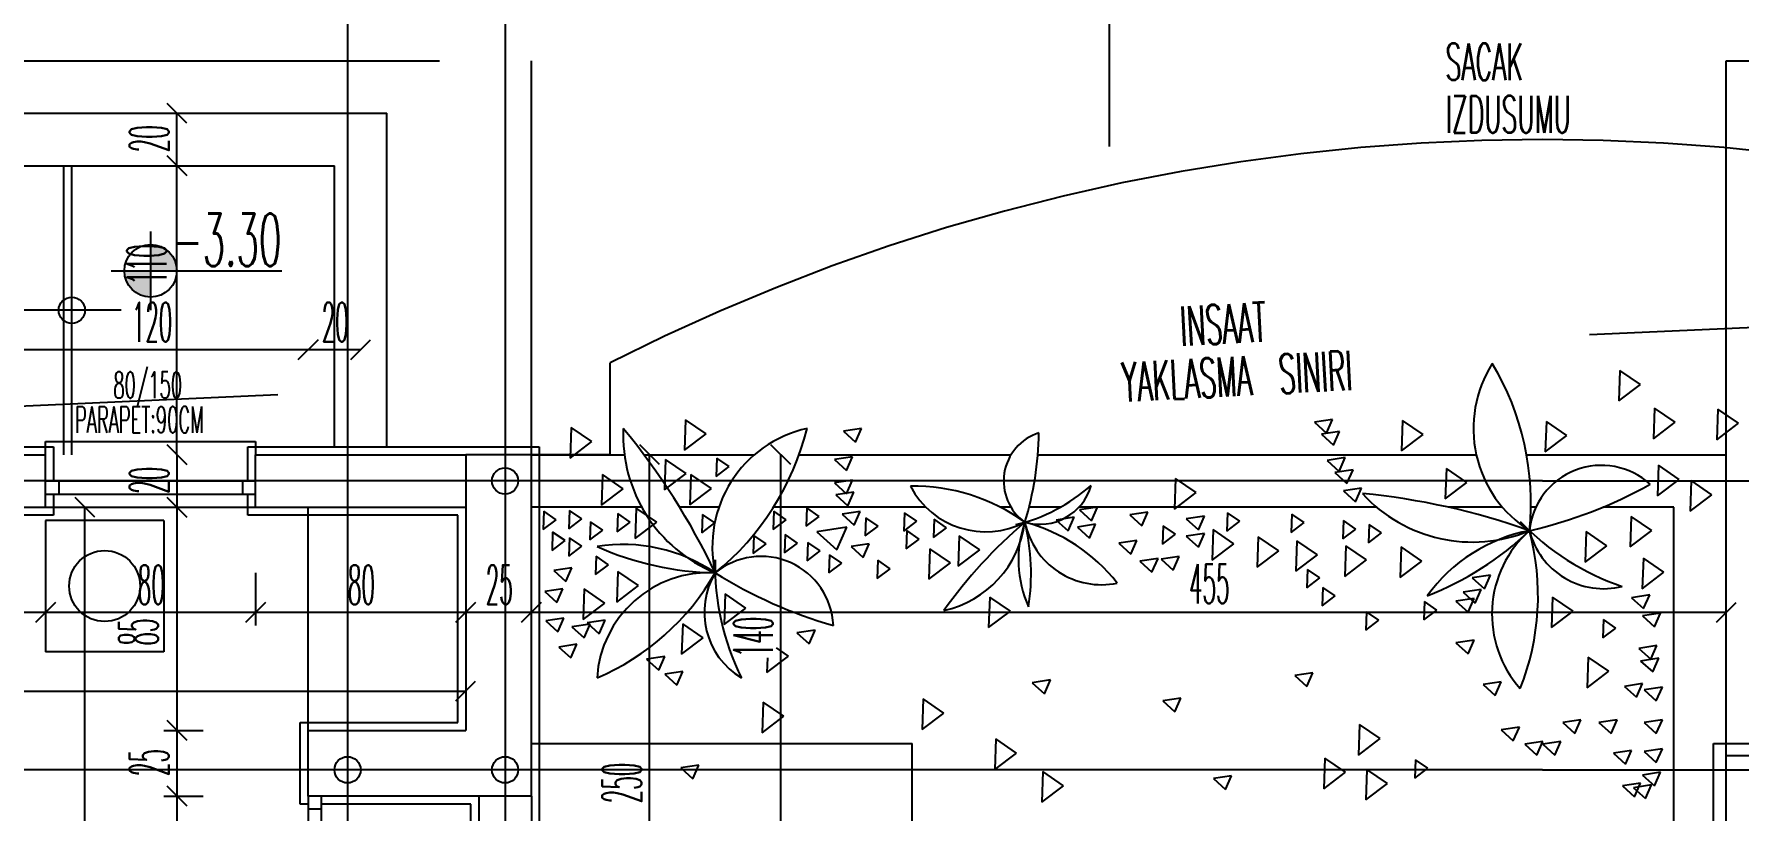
# Model space of a CAD drawing. Extents: x 78 to 306, y -397 to 18.
# Drawn here: x 271.9423 to 272.0721, y -396.4847 to -396.4255 of the extents above; entities that cross this region are included whole.
import ezdxf

# ---------------------------------------------------------------- set-up
doc = ezdxf.new("R2010")
doc.units = 0
doc.header["$LTSCALE"] = 0.5
doc.header["$MEASUREMENT"] = 0
for name, pattern in [('DASHDOT2', [0.5, 0.25, -0.125, 0, -0.125]), ('DASHED', [0.75, 0.5, -0.25]), ('DOT2', [0.125, 0, -0.125])]:
    doc.linetypes.add(name, pattern=pattern)
doc.layers.get('0').update_dxf_attribs({"linetype": 'CONTINUOUS'})
for name, color, linetype in [('AKS', 5, 'DASHDOT2'), ('ASHADE', 7, 'CONTINUOUS'), ('DUVAR', 6, 'CONTINUOUS'), ('INS.YAKL.', 30, 'CONTINUOUS'), ('IZDUSUM', 2, 'DOT2'), ('KAPI', 1, 'CONTINUOUS'), ('KOLON', 4, 'CONTINUOUS'), ('MERDIVEN', 3, 'CONTINUOUS'), ('OLCU', 31, 'CONTINUOUS'), ('SIVA', 7, 'CONTINUOUS'), ('TARAMA', 8, 'CONTINUOUS'), ('TEFRIS', 11, 'CONTINUOUS'), ('YESIL', 73, 'CONTINUOUS')]:
    doc.layers.add(name, color=color, linetype=linetype)
doc.styles.add('ICMEKAN', font='romans.shx', dxfattribs={"width": 0.55, "height": 0.2})
doc.styles.add('OLCU', font='romans.shx', dxfattribs={"width": 0.6, "height": 0.125})
doc.styles.add('OLCUIC', font='ROMANS.SHX', dxfattribs={"width": 0.4, "height": 0.15})

msp = doc.modelspace()

# ---------------------------------------------------------------- hatches: boundary and pattern name
at = {"layer": 'MERDIVEN'}
h = msp.add_hatch(color=256, dxfattribs=at)
h.paths.add_polyline_path([(271.951143941935, -396.4415598737721), (271.951143941935, -396.4435598737721), (271.953143941935, -396.4435598737721, 0.4142135623730743)])
h.paths.add_polyline_path([(271.951143941935, -396.4455598737721), (271.951143941935, -396.4435598737721), (271.949143941935, -396.4435598737721, 0.4142135623730743)])

# ---------------------------------------------------------------- linework, layer by layer
at = {"color": 0, "linetype": 'ByBlock'}
for p, q in [((271.9538939419353, -396.4323098737721), (271.9523939419353, -396.4308098737721)), ((271.9523939419353, -396.4348098737721), (271.9538939419353, -396.4363098737721)), ((271.9538939419353, -396.4363098737721), (271.9523939419353, -396.4348098737721)), ((271.963893941935, -396.4488098737721), (271.962393941935, -396.4503098737721)), ((271.962393941935, -396.4503098737721), (271.963893941935, -396.4488098737721)), ((271.966393941935, -396.4503098737721), (271.967893941935, -396.4488098737721)), ((271.953893941935, -396.4583098737721), (271.952393941935, -396.4568098737721)), ((271.9523939419353, -396.4568098737721), (271.9538939419353, -396.4583098737721)), ((271.989893941935, -396.4583098737721), (271.988393941935, -396.4568098737721)), ((271.999893941935, -396.4583098737721), (271.998393941935, -396.4568098737721)), ((271.946893941935, -396.4623098737721), (271.945393941935, -396.4608098737721)), ((271.953893941935, -396.4623098737721), (271.952393941935, -396.4608098737721)), ((271.952393941935, -396.4608098737721), (271.953893941935, -396.4623098737721)), ((271.943893941935, -396.4688098737721), (271.942393941935, -396.4703098737721)), ((271.942393941935, -396.4703098737721), (271.943893941935, -396.4688098737721)), ((271.959893941935, -396.4688098737721), (271.958393941935, -396.4703098737721)), ((271.958393941935, -396.4703098737721), (271.959893941935, -396.4688098737721)), ((271.975893941935, -396.4688098737721), (271.974393941935, -396.4703098737721)), ((271.974393941935, -396.4703098737721), (271.975893941935, -396.4688098737721)), ((271.980893941935, -396.4688098737721), (271.979393941935, -396.4703098737721)), ((271.979393941935, -396.4703098737721), (271.980893941935, -396.4688098737721)), ((272.070393941935, -396.4703098737721), (272.071893941935, -396.4688098737721)), ((271.974393941935, -396.4763098737721), (271.975893941935, -396.4748098737721)), ((271.953893941935, -396.4793098737721), (271.952393941935, -396.4778098737721)), ((271.952393941935, -396.4778098737721), (271.953893941935, -396.4793098737721)), ((271.953893941935, -396.4843098737721), (271.952393941935, -396.4828098737721)), ((271.952393941935, -396.4828098737721), (271.953893941935, -396.4843098737721))]:
    msp.add_line(p, q, dxfattribs=at)
at = {"layer": 'AKS'}
for p, q in [((271.9661439419351, -396.3715598737721), (271.9661439419351, -396.8395598737721)), ((272.0071439419351, -396.8395598737721), (272.0071439419351, -396.3715598737721)), ((272.0571439419351, -396.8395598737721), (272.0571439419351, -396.3715598737721)), ((271.9781439419351, -396.3755598737721), (271.9781439419351, -396.8355598737721)), ((272.0141439419351, -396.8355598737721), (272.0141439419351, -396.3755598737721)), ((272.0681439419351, -396.8355598737721), (272.0681439419351, -396.3755598737721)), ((272.0571439419351, -396.4595598737721), (271.7611439419359, -396.4595598737721)), ((272.0571439419351, -396.4595598737721), (272.3531439419343, -396.4595598737721)), ((272.0571439419351, -396.4815598737721), (271.7611439419359, -396.4815598737721)), ((272.0571439419351, -396.4815598737721), (272.3531439419343, -396.4815598737721))]:
    msp.add_line(p, q, dxfattribs=at)
at = {"layer": 'ASHADE'}
for centre in [(271.9781439419351, -396.4595598737721), (271.9661439419351, -396.4815598737721), (271.9781439419351, -396.4815598737721)]:
    msp.add_circle(centre, 0.0009999999999999432, dxfattribs=at)
at = {"layer": 'DUVAR'}
for p, q in [((271.9091439419381, -396.4575598737758), (271.9431439419386, -396.4575598737758)), ((271.9431439419386, -396.461559873774), (271.9431439419386, -396.4575598737756)), ((271.9591439419388, -396.4575598737758), (271.9751439419353, -396.4575598737758)), ((271.9591439419388, -396.461559873774), (271.9591439419388, -396.4575598737759)), ((271.9091439419381, -396.4615598737758), (271.9431439419386, -396.4615598737758)), ((271.9591439419388, -396.4615598737758), (271.9751439419353, -396.4615598737758)), ((271.9761439419288, -396.4835598737721), (271.976143941929, -396.5095598737758)), ((271.9801439419288, -396.4835598737721), (271.980143941929, -396.5075598737721))]:
    msp.add_line(p, q, dxfattribs=at)
at = {"layer": 'INS.YAKL.', "linetype": 'DASHED', "ltscale": 0.5}
msp.add_line((271.8359697311724, -396.4586667860456), (272.2511439419359, -396.4397362132731), dxfattribs=at)
at = {"layer": 'IZDUSUM', "ltscale": 0.6}
for p, q in [((271.8731439419373, -396.4275598737758), (271.9801439419273, -396.4275598737758)), ((271.9801439419281, -396.4575598737721), (271.9801439419273, -396.4275598737758)), ((271.944543941935, -396.4575598737758), (271.944543941935, -396.4355598737721)), ((271.9801439419353, -396.4795598737797), (272.0091439419347, -396.4795598737797)), ((272.0091439419348, -396.4855598737721), (272.0091439419347, -396.4795598737789)), ((272.070143941935, -396.4795598737676), (272.070143941935, -396.4855598737721)), ((272.0701737502877, -396.4795598737957), (272.1061439419351, -396.4795598737966)), ((272.071143941935, -396.4855598737721), (272.071143941935, -396.4804933958647)), ((272.1051439419357, -396.4804933958864), (272.0711737502878, -396.4804933958876))]:
    msp.add_line(p, q, dxfattribs=at)
at = {"layer": 'IZDUSUM'}
for p, q in [((271.9861439419353, -396.4575598737763), (271.9861439419349, -396.4505598737721)), ((271.9861439419356, -396.4575598737763), (271.9861439419354, -396.4552997095516)), ((271.9861439419354, -396.4575598737763), (271.9801439419283, -396.4575598737769))]:
    msp.add_line(p, q, dxfattribs=at)
at = {"layer": 'IZDUSUM', "ltscale": 0.6}
for centre, start, end in [((272.0571299180958, -396.5902660095654), 89.99487252489386, 116.9355436543225), ((272.0571579657748, -396.5902660095654), 63.06445634567752, 90.00512747510615)]:
    msp.add_arc(centre, 0.1567061364139614, start, end, dxfattribs=at)
at = {"layer": 'KAPI', "ltscale": 1.4}
for p, q in [((272.0711439419351, -396.4275598737905), (272.1051439419351, -396.4275598737905)), ((272.0711439419351, -396.4575598737906), (272.0711439419351, -396.4275598737905)), ((271.9801439419351, -396.4575598737813), (271.9872323362436, -396.4575598737809)), ((271.9887182809144, -396.4575598737808), (271.9971439419255, -396.4575598737803)), ((272.0005346613618, -396.4575598737801), (272.0166771379439, -396.4575598737791)), ((272.0187208851739, -396.457559873779), (272.0521061100302, -396.457559873777)), ((272.055939216217, -396.4575598737813), (272.071143941935, -396.4575598737813)), ((272.071143941935, -396.4855598737721), (272.071143941935, -396.4575598737721)), ((272.071143941935, -396.4855598737813), (272.071143941935, -396.4575598737813)), ((271.9885519796124, -396.4615598737721), (271.980143941935, -396.4615598737721)), ((271.994426144048, -396.4615598737721), (271.991435124103, -396.4615598737721)), ((272.0101988346145, -396.4615598737721), (271.9985795377092, -396.4615598737721)), ((272.0166695943862, -396.4615598737721), (272.0158685177086, -396.4615598737721)), ((272.0204393251479, -396.4615598737721), (272.0180493905336, -396.4615598737721)), ((272.0445197981451, -396.4615598737721), (272.0218379637935, -396.4615598737721)), ((272.0541007742487, -396.4615598737721), (272.0499890395346, -396.4615598737721)), ((272.0566438681275, -396.4615598737721), (272.0562649413315, -396.4615598737721)), ((272.067143941935, -396.4615598737721), (272.0617436443225, -396.4615598737721)), ((272.067143941935, -396.4855598737721), (272.067143941935, -396.4615598737721))]:
    msp.add_line(p, q, dxfattribs=at)
at = {"layer": 'KAPI', "linetype": 'DASHED', "ltscale": 0.4}
msp.add_line((272.0241439419351, -396.6315598737721), (272.0241439419351, -396.4320840608356), dxfattribs=at)
at = {"layer": 'KAPI'}
for p, q in [((271.9431439419357, -396.4575598737759), (271.9431439419357, -396.4565598737758)), ((271.9431439419357, -396.4565598737758), (271.9591439419359, -396.4565598737758)), ((271.9591439419359, -396.4565598737758), (271.9591439419359, -396.4575598737759)), ((271.9431439419357, -396.459559873776), (271.9591439419359, -396.459559873776)), ((271.9431439419357, -396.460559873776), (271.9591439419359, -396.460559873776)), ((271.9441439419357, -396.459559873776), (271.9441439419357, -396.460559873776)), ((271.9581439419358, -396.459559873776), (271.9581439419358, -396.460559873776)), ((271.9431439419357, -396.4615598737758), (271.9591439419359, -396.4615598737758)), ((271.9631439419329, -396.4835598737813), (271.9631439419355, -396.5095598737758)), ((271.9641439419329, -396.4835598737813), (271.9641439419355, -396.5095598737757)), ((271.9641439419391, -396.484559873773), (271.9631439419391, -396.484559873773))]:
    msp.add_line(p, q, dxfattribs=at)
at = {"layer": 'KOLON', "linetype": 'DASHED', "ltscale": 0.4}
msp.add_line((272.024143941935, -396.4025598737721), (272.024143941935, -396.4340840608355), dxfattribs=at)
at = {"layer": 'KOLON'}
for p, q in [((271.9801439419351, -396.4575598737813), (271.9751439419351, -396.4575598737813)), ((271.9751439419351, -396.4575598737813), (271.9751439419351, -396.4785598737849)), ((271.9801439419351, -396.4835598737813), (271.9801439419351, -396.4575598737813)), ((271.9631439419352, -396.4835598737813), (271.9631439419352, -396.4785598737843)), ((271.9631439419352, -396.4785598737843), (271.9751439419351, -396.4785598737849)), ((271.9801439419286, -396.4835598737813), (271.9631439419352, -396.4835598737813))]:
    msp.add_line(p, q, dxfattribs=at)
at = {"layer": 'MERDIVEN'}
for p, q in [((271.8551442884403, -396.4315598737721), (271.969143941935, -396.4315598737721)), ((271.969143941935, -396.4569598737758), (271.969143941935, -396.4315598737721)), ((271.8551442884403, -396.4355598737721), (271.965143941935, -396.4355598737721)), ((271.965143941935, -396.4569598737758), (271.965143941935, -396.4355598737721)), ((271.951143941935, -396.4405598737721), (271.951143941935, -396.4465598737721)), ((271.948143941935, -396.4435598737721), (271.961143941935, -396.4435598737721))]:
    msp.add_line(p, q, dxfattribs=at)
msp.add_circle((271.951143941935, -396.4435598737721), 0.002000000000000029, dxfattribs=at)
at = {"layer": 'OLCU', "linetype": 'ByBlock'}
for p, q in [((271.9531439419353, -396.4355598737721), (271.9531439419353, -396.4315598737721)), ((271.9531439419353, -396.4575598737721), (271.9531439419353, -396.4355598737721))]:
    msp.add_line(p, q, dxfattribs=at)
at = {"layer": 'OLCU', "ltscale": 1.4}
for p, q in [((271.939143941935, -396.4495598737721), (271.963143941935, -396.4495598737721)), ((271.963143941935, -396.4495598737721), (271.967143941935, -396.4495598737721)), ((271.953143941935, -396.4575598737721), (271.953143941935, -396.4615598737721)), ((271.989143941935, -396.5075598737721), (271.989143941935, -396.4575598737721)), ((271.999143941935, -396.4855598737721), (271.999143941935, -396.4575598737721)), ((271.946143941935, -396.5295598737721), (271.946143941935, -396.4615598737721)), ((271.953143941935, -396.4615598737721), (271.953143941935, -396.4785598737721)), ((271.943143941935, -396.4665598737721), (271.943143941935, -396.4705598737721)), ((271.959143941935, -396.4665598737721), (271.959143941935, -396.4705598737721)), ((271.872143941935, -396.4695598737721), (271.981143941935, -396.4695598737721)), ((271.909143941935, -396.4695598737721), (271.943143941935, -396.4695598737721)), ((271.943143941935, -396.4695598737721), (271.959143941935, -396.4695598737721)), ((271.959143941935, -396.4695598737721), (271.975143941935, -396.4695598737721)), ((271.975143941935, -396.4695598737721), (271.980143941935, -396.4695598737721)), ((271.980143941935, -396.4695598737721), (272.071143941935, -396.4695598737721)), ((271.877143941935, -396.4755598737721), (271.975143941935, -396.4755598737721)), ((271.952143941935, -396.4785598737721), (271.955143941935, -396.4785598737721)), ((271.953143941935, -396.4785598737721), (271.953143941935, -396.4835598737721)), ((271.952143941935, -396.4835598737721), (271.955143941935, -396.4835598737721)), ((271.953143941935, -396.4835598737721), (271.953143941935, -396.5095598737721))]:
    msp.add_line(p, q, dxfattribs=at)
at = {"layer": 'SIVA', "ltscale": 1.4}
for p, q in [((271.9085439419381, -396.4569598737758), (271.9437439419386, -396.4569598737758)), ((271.9437439419386, -396.4569598737758), (271.9437439419386, -396.459559873776)), ((271.9585439419388, -396.459559873776), (271.9585439419388, -396.4569598737758)), ((271.9585439419388, -396.4569598737758), (271.9751439419353, -396.4569598737758)), ((271.9751439419353, -396.4569598737758), (271.9807439419351, -396.456959873782)), ((271.9807439419351, -396.456959873782), (271.9807439419351, -396.4835598737813)), ((271.9437439419386, -396.460559873776), (271.9437439419386, -396.4621598737758)), ((271.9585439419388, -396.4621598737758), (271.9585439419388, -396.460559873776)), ((271.9437439419386, -396.4621598737758), (271.9085439419381, -396.4621598737758)), ((271.9745439419351, -396.4621598737758), (271.9585439419388, -396.4621598737758)), ((271.9745439419351, -396.4779598737849), (271.9745439419351, -396.4621598737758)), ((271.9625439419352, -396.4841598737813), (271.9625439419353, -396.4779598737843)), ((271.9625439419353, -396.4779598737843), (271.9745439419351, -396.4779598737849)), ((271.9807439419351, -396.4835598737813), (271.9807439419291, -396.5069598737721)), ((271.963143941933, -396.4841598737813), (271.9625439419352, -396.4841598737813)), ((271.9755439419288, -396.4841598737813), (271.964143941933, -396.4841598737813)), ((271.975543941929, -396.5089598737758), (271.9755439419288, -396.4841598737813))]:
    msp.add_line(p, q, dxfattribs=at)
at = {"layer": 'TARAMA'}
msp.add_line((271.945143941935, -396.4575598737758), (271.945143941935, -396.4355598737721), dxfattribs=at)
at = {"layer": 'TARAMA', "ltscale": 1.4}
msp.add_line((271.9489140429016, -396.4465598737739), (271.920143941935, -396.4465598737739), dxfattribs=at)
at = {"layer": 'TARAMA', "linetype": 'ByBlock'}
msp.add_circle((271.9451439419348, -396.4465598737832), 0.0009999999999999432, dxfattribs=at)
at = {"layer": 'TEFRIS'}
for p, q in [((271.9631439419352, -396.4785598737843), (271.9631439419352, -396.4615598737758)), ((271.9521439419483, -396.4625598737754), (271.9431439419487, -396.4625598737754)), ((271.9431439419487, -396.4625598737754), (271.9431439419487, -396.4725598737755)), ((271.9521439419483, -396.4625598737754), (271.9521439419483, -396.4725598737755)), ((271.9521439419483, -396.4725598737755), (271.9431439419487, -396.4725598737755))]:
    msp.add_line(p, q, dxfattribs=at)
msp.add_circle((271.9476439419482, -396.4675598737755), 0.0027, dxfattribs=at)
at = {"layer": 'YESIL', "ltscale": 1.4}
for p, q in [((272.0630442321902, -396.4511452035132), (272.062962386138, -396.4534685210294)), ((272.0646131933119, -396.4522191542347), (272.0630442321902, -396.4511452035132)), ((272.062962386138, -396.4534685210294), (272.0646131933119, -396.4522191542347)), ((272.0656872848967, -396.4540194222642), (272.0656054388444, -396.4563427397804)), ((272.0672562460184, -396.4550933729857), (272.0656872848967, -396.4540194222642)), ((272.0705069394328, -396.4540970994692), (272.0704250933805, -396.4564204169855)), ((272.0720759005545, -396.4551710501908), (272.0705069394328, -396.4540970994692)), ((271.9831815754625, -396.4554924816719), (271.9830997294102, -396.457815799188)), ((271.9847505365842, -396.4565664323934), (271.9831815754625, -396.4554924816719)), ((271.9918808004306, -396.4549024126219), (271.9917989543783, -396.4572257301381)), ((271.9934497615523, -396.4559763633434), (271.9918808004306, -396.4549024126219)), ((272.0411573198028, -396.4548751579549), (272.0397781826072, -396.4550839681472)), ((272.0397781826072, -396.4550839681472), (272.0406976074043, -396.4559192210785)), ((272.0406976074043, -396.4559192210785), (272.0411573198028, -396.4548751579549)), ((272.0464863444887, -396.4549515994011), (272.0464044984365, -396.4572749169173)), ((272.0480553056104, -396.4560255501227), (272.0464863444887, -396.4549515994011)), ((272.0574472061272, -396.4550292766061), (272.0573653600749, -396.4573525941223)), ((272.0590161672488, -396.4561032273277), (272.0574472061272, -396.4550292766061)), ((272.0656054388444, -396.4563427397804), (272.0672562460184, -396.4550933729857)), ((272.0704250933805, -396.4564204169855), (272.0720759005545, -396.4551710501908)), ((271.9830997294102, -396.457815799188), (271.9847505365842, -396.4565664323934)), ((271.9917989543783, -396.4572257301381), (271.9934497615523, -396.4559763633434)), ((272.0052847099738, -396.4555601849556), (272.0039055727782, -396.4557689951478)), ((272.0039055727782, -396.4557689951478), (272.0048249975752, -396.4566042480791)), ((272.0048249975752, -396.4566042480791), (272.0052847099738, -396.4555601849556)), ((272.0416966252316, -396.455791321263), (272.040317488036, -396.4560001314553)), ((272.040317488036, -396.4560001314553), (272.041236912833, -396.4568353843866)), ((272.041236912833, -396.4568353843866), (272.0416966252316, -396.455791321263)), ((272.0464044984365, -396.4572749169173), (272.0480553056104, -396.4560255501227)), ((272.0573653600749, -396.4573525941223), (272.0590161672488, -396.4561032273277)), ((271.9903696058401, -396.4579226511397), (271.9902877597879, -396.460245968656)), ((271.9919385669618, -396.4589966018613), (271.9903696058401, -396.4579226511397)), ((271.9942678021367, -396.457821296727), (271.9942186945053, -396.4592152872368)), ((271.9952091788097, -396.45846566716), (271.9942678021367, -396.457821296727)), ((272.0046113689454, -396.4577278897964), (272.0032322317498, -396.4579366999887)), ((272.0032322317498, -396.4579366999887), (272.0041516565469, -396.45877195292)), ((272.0041516565469, -396.45877195292), (272.0046113689454, -396.4577278897964)), ((272.0421280730696, -396.4577853470088), (272.040748935874, -396.457994157201)), ((272.040748935874, -396.457994157201), (272.0416683606711, -396.4588294101323)), ((272.0416683606711, -396.4588294101323), (272.0421280730696, -396.4577853470088)), ((271.9855724769738, -396.4590762954748), (271.9854906309216, -396.461399612991)), ((271.9871414380955, -396.4601502461963), (271.9855724769738, -396.4590762954748)), ((271.9902877597879, -396.460245968656), (271.9919385669618, -396.4589966018613)), ((271.9922929380552, -396.4590552443847), (271.9922110920029, -396.4613785619009)), ((271.9938618991769, -396.4601291951062), (271.9922929380552, -396.4590552443847)), ((271.9942186945053, -396.4592152872368), (271.9952091788097, -396.45846566716)), ((272.0292035985557, -396.4593769399075), (272.0291217525035, -396.4617002574237)), ((272.0307725596774, -396.4604508906291), (272.0292035985557, -396.4593769399075)), ((272.0427213072937, -396.4587015204522), (272.0413421700982, -396.4589103306444)), ((272.0413421700982, -396.4589103306444), (272.0422615948952, -396.4597455835757)), ((272.0422615948952, -396.4597455835757), (272.0427213072937, -396.4587015204522)), ((272.0498290210842, -396.4586026206084), (272.0497471750319, -396.4609259381245)), ((272.0513979822059, -396.4596765713299), (272.0498290210842, -396.4586026206084)), ((272.0659982230222, -396.458369578858), (272.06591637697, -396.4606928963742)), ((272.0675671841439, -396.4594435295795), (272.0659982230222, -396.458369578858)), ((271.9854906309216, -396.461399612991), (271.9871414380955, -396.4601502461963)), ((271.9922110920029, -396.4613785619009), (271.9938618991769, -396.4601291951062)), ((272.0046113689454, -396.4595038132751), (272.0032322317498, -396.4597126234673)), ((272.0032322317498, -396.4597126234673), (272.0041516565469, -396.4605478763987)), ((272.0047074307043, -396.4604157805547), (272.0033282935087, -396.4606245907469)), ((272.0033282935087, -396.4606245907469), (272.0042477183058, -396.4614598436782)), ((272.0041516565469, -396.4605478763987), (272.0046113689454, -396.4595038132751)), ((272.0042477183058, -396.4614598436782), (272.0047074307043, -396.4604157805547)), ((272.0291217525035, -396.4617002574237), (272.0307725596774, -396.4604508906291)), ((272.0433684703132, -396.4601027203369), (272.0419893331176, -396.4603115305292)), ((272.0419893331176, -396.4603115305292), (272.0429087579147, -396.4611467834605)), ((272.0429087579147, -396.4611467834605), (272.0433684703132, -396.4601027203369)), ((272.0497471750319, -396.4609259381245), (272.0513979822059, -396.4596765713299)), ((272.06591637697, -396.4606928963742), (272.0675671841439, -396.4594435295795)), ((272.0684857979282, -396.4595347977453), (272.068403951876, -396.4618581152615)), ((272.068403951876, -396.4618581152615), (272.0700547590499, -396.4606087484668)), ((272.0700547590499, -396.4606087484668), (272.0684857979282, -396.4595347977453)), ((271.9810904075935, -396.4618635722591), (271.9810412999622, -396.4632575627688)), ((271.9820317842665, -396.462507942692), (271.9810904075935, -396.4618635722591)), ((271.9830516961739, -396.4618023345669), (271.9830025885425, -396.4631963250766)), ((271.9839930728469, -396.4624467049999), (271.9830516961739, -396.4618023345669)), ((271.9881257391047, -396.4616261762192), (271.9880438930524, -396.4639494937354)), ((271.9896947002264, -396.4627001269407), (271.9881257391047, -396.4616261762192)), ((271.998619398068, -396.4618635722591), (271.9985702904366, -396.4632575627688)), ((271.999560774741, -396.462507942692), (271.998619398068, -396.4618635722591)), ((272.0011322946929, -396.4616185910845), (272.0010831870615, -396.4630125815942)), ((272.0020736713658, -396.4622629615174), (272.0011322946929, -396.4616185910845)), ((272.0051869705854, -396.4618897521424), (272.0038078333898, -396.4620985623347)), ((272.0047272581869, -396.462933815266), (272.0051869705854, -396.4618897521424)), ((272.008555560169, -396.4619876287557), (272.0085064525376, -396.4633816192654)), ((272.009496936842, -396.4626319991885), (272.008555560169, -396.4619876287557)), ((272.0232606663583, -396.4615566340973), (272.0218815291628, -396.4617654442896)), ((272.0218815291628, -396.4617654442896), (272.0228009539599, -396.4626006972209)), ((272.0228009539599, -396.4626006972209), (272.0232606663583, -396.4615566340973)), ((272.0271007950239, -396.4619403781392), (272.0257216578283, -396.4621491883314)), ((272.0266410826254, -396.4629844412627), (272.0271007950239, -396.4619403781392)), ((272.033171433948, -396.4619874260489), (272.0331223263167, -396.4633814165587)), ((272.0341128106211, -396.4626317964818), (272.033171433948, -396.4619874260489)), ((271.9810412999622, -396.4632575627688), (271.9820317842665, -396.462507942692)), ((271.9830025885425, -396.4631963250766), (271.9839930728469, -396.4624467049999)), ((271.9846452344079, -396.4626597838812), (271.9845961267765, -396.4640537743909)), ((271.9855866110809, -396.4633041543141), (271.9846452344079, -396.4626597838812)), ((271.9867290947869, -396.4620473157416), (271.9866799871555, -396.4634413062513)), ((271.9866799871555, -396.4634413062513), (271.9876704714599, -396.4626916861745)), ((271.9876704714599, -396.4626916861745), (271.9867290947869, -396.4620473157416)), ((271.9880438930524, -396.4639494937354), (271.9896947002264, -396.4627001269407)), ((271.9931645685726, -396.4621085635691), (271.9931154609412, -396.4635025540788)), ((271.9931154609412, -396.4635025540788), (271.9941059452456, -396.462752934002)), ((271.9941059452456, -396.462752934002), (271.9931645685726, -396.4621085635691)), ((271.9985702904366, -396.4632575627688), (271.999560774741, -396.462507942692)), ((272.0010831870615, -396.4630125815942), (272.0020736713658, -396.4622629615174)), ((272.0041724906071, -396.4630745484422), (272.0018739286145, -396.4634225654293)), ((272.0034063032762, -396.4648146536481), (272.0041724906071, -396.4630745484422)), ((272.0038078333898, -396.4620985623347), (272.0047272581869, -396.462933815266)), ((272.0056136272984, -396.4623551055853), (272.005564519667, -396.463749096095)), ((272.005564519667, -396.463749096095), (272.0065550039714, -396.4629994760182)), ((272.0065550039714, -396.4629994760182), (272.0056136272984, -396.4623551055853)), ((272.0085064525376, -396.4633816192654), (272.009496936842, -396.4626319991885)), ((272.0108232957213, -396.4624776012403), (272.01077418809, -396.46387159175)), ((272.01077418809, -396.46387159175), (272.0117646723943, -396.4631219716732)), ((272.0117646723943, -396.4631219716732), (272.0108232957213, -396.4624776012403)), ((272.0214942099682, -396.462324122181), (272.0201150727727, -396.4625329323732)), ((272.0201150727727, -396.4625329323732), (272.0210344975698, -396.4633681853045)), ((272.0210344975698, -396.4633681853045), (272.0214942099682, -396.462324122181)), ((272.0231070584157, -396.4628613557313), (272.0217279212201, -396.4630701659235)), ((272.0217279212201, -396.4630701659235), (272.0226473460172, -396.4639054188548)), ((272.0226473460172, -396.4639054188548), (272.0231070584157, -396.4628613557313)), ((272.0257216578283, -396.4621491883314), (272.0266410826254, -396.4629844412627)), ((272.0282713405769, -396.4629667527628), (272.0282222329455, -396.4643607432725)), ((272.0292127172498, -396.4636111231957), (272.0282713405769, -396.4629667527628)), ((272.0314017475175, -396.4622473672914), (272.0300226103219, -396.4624561774837)), ((272.0300226103219, -396.4624561774837), (272.0309420351189, -396.463291430415)), ((272.0309420351189, -396.463291430415), (272.0314017475175, -396.4622473672914)), ((272.0320798417499, -396.4632610130005), (272.0319979956976, -396.4655843305167)), ((272.0336488028715, -396.464334963722), (272.0320798417499, -396.4632610130005)), ((272.0331223263167, -396.4633814165587), (272.0341128106211, -396.4626317964818)), ((272.0380715447945, -396.462085363788), (272.0380224371632, -396.4634793542977)), ((272.0380224371632, -396.4634793542977), (272.0390129214676, -396.4627297342209)), ((272.0390129214676, -396.4627297342209), (272.0380715447945, -396.462085363788)), ((272.0419916229866, -396.4625750220773), (272.0419425153552, -396.463969012587)), ((272.0419425153552, -396.463969012587), (272.0429329996596, -396.4632193925102)), ((272.0429329996596, -396.4632193925102), (272.0419916229866, -396.4625750220773)), ((272.0439516708203, -396.4628688150237), (272.0439025631889, -396.4642628055335)), ((272.0448930474932, -396.4635131854566), (272.0439516708203, -396.4628688150237)), ((272.0638993338798, -396.4622536519509), (272.0638174878275, -396.4645769694671)), ((272.0654682950014, -396.4633276026725), (272.0638993338798, -396.4622536519509)), ((271.9817646049119, -396.463455985368), (271.9817154972805, -396.4648499758777)), ((271.9817154972805, -396.4648499758777), (271.9827059815848, -396.4641003558009)), ((271.9827059815848, -396.4641003558009), (271.9817646049119, -396.463455985368)), ((271.9830516961739, -396.4638847201605), (271.9830025885425, -396.4652787106702)), ((271.9830025885425, -396.4652787106702), (271.9839930728469, -396.4645290905934)), ((271.9839930728469, -396.4645290905934), (271.9830516961739, -396.4638847201605)), ((271.9845961267765, -396.4640537743909), (271.9855866110809, -396.4633041543141)), ((271.9970871457334, -396.463700976678), (271.997038038102, -396.4650949671877)), ((271.997038038102, -396.4650949671877), (271.9980285224064, -396.4643453471109)), ((271.9980285224064, -396.4643453471109), (271.9970871457334, -396.463700976678)), ((271.9994774530843, -396.4636397288505), (271.9994283454529, -396.4650337193602)), ((271.9994283454529, -396.4650337193602), (272.0004188297573, -396.4642840992834)), ((272.0004188297573, -396.4642840992834), (271.9994774530843, -396.4636397288505)), ((272.0011911689999, -396.4642434603316), (272.0011420613685, -396.4656374508413)), ((272.0021325456729, -396.4648878307645), (272.0011911689999, -396.4642434603316)), ((272.0018739286145, -396.4634225654293), (272.0034063032762, -396.4648146536481)), ((272.0058778742966, -396.4643512195238), (272.0044987371011, -396.464560029716)), ((272.0044987371011, -396.464560029716), (272.0054181618981, -396.4653952826474)), ((272.0054181618981, -396.4653952826474), (272.0058778742966, -396.4643512195238)), ((272.0087394178669, -396.4633350505545), (272.0086903102356, -396.4647290410642)), ((272.0086903102356, -396.4647290410642), (272.0096807945399, -396.4639794209875)), ((272.0096807945399, -396.4639794209875), (272.0087394178669, -396.4633350505545)), ((272.0127218158133, -396.4637296708763), (272.012639969761, -396.4660529883925)), ((272.014290776935, -396.4648036215979), (272.0127218158133, -396.4637296708763)), ((272.0262559688146, -396.4640893224756), (272.0248768316189, -396.4642981326678)), ((272.0248768316189, -396.4642981326678), (272.025796256416, -396.4651333855991)), ((272.025796256416, -396.4651333855991), (272.0262559688146, -396.4640893224756)), ((272.0282222329455, -396.4643607432725), (272.0292127172498, -396.4636111231957)), ((272.0314017475175, -396.4635520889253), (272.0300226103219, -396.4637608991175)), ((272.0300226103219, -396.4637608991175), (272.0309420351189, -396.4645961520488)), ((272.0309420351189, -396.4645961520488), (272.0314017475175, -396.4635520889253)), ((272.0319979956976, -396.4655843305167), (272.0336488028715, -396.464334963722)), ((272.0355002659832, -396.4638047838416), (272.0354184199309, -396.4661281013579)), ((272.0370692271049, -396.4648787345632), (272.0355002659832, -396.4638047838416)), ((272.0384542568152, -396.464115502797), (272.0383724107629, -396.4664388203133)), ((272.0400232179368, -396.4651894535186), (272.0384542568152, -396.464115502797)), ((272.0421856016988, -396.4645039192282), (272.0421037556466, -396.4668272367443)), ((272.0437545628205, -396.4655778699497), (272.0421856016988, -396.4645039192282)), ((272.0439025631889, -396.4642628055335), (272.0448930474932, -396.4635131854566)), ((272.0463833799838, -396.4645815964332), (272.0463015339315, -396.4669049139493)), ((272.0479523411054, -396.4656555471547), (272.0463833799838, -396.4645815964332)), ((272.0604789271217, -396.4634188708382), (272.0603970810695, -396.4657421883544)), ((272.0603970810695, -396.4657421883544), (272.0620478882434, -396.4644928215598)), ((272.0620478882434, -396.4644928215598), (272.0604789271217, -396.4634188708382)), ((272.0638174878275, -396.4645769694671), (272.0654682950014, -396.4633276026725)), ((271.9850742706536, -396.4652933897868), (271.9850251630223, -396.4666873802965)), ((271.9860156473267, -396.4659377602198), (271.9850742706536, -396.4652933897868)), ((272.0011420613685, -396.4656374508413), (272.0021325456729, -396.4648878307645)), ((272.002855569601, -396.4651724549734), (272.0028064619697, -396.4665664454831)), ((272.0028064619697, -396.4665664454831), (272.003796946274, -396.4658168254063)), ((272.003796946274, -396.4658168254063), (272.002855569601, -396.4651724549734)), ((272.0065329682139, -396.4656011796305), (272.0064838605826, -396.4669951701403)), ((272.007474344887, -396.4662455500635), (272.0065329682139, -396.4656011796305)), ((272.0104844173928, -396.4647233593594), (272.0104025713405, -396.4670466768756)), ((272.0104025713405, -396.4670466768756), (272.0120533785145, -396.4657973100809)), ((272.0120533785145, -396.4657973100809), (272.0104844173928, -396.4647233593594)), ((272.012639969761, -396.4660529883925), (272.014290776935, -396.4648036215979)), ((272.0278688172619, -396.4654707888637), (272.0264896800664, -396.4656795990559)), ((272.0264896800664, -396.4656795990559), (272.0274091048634, -396.4665148519872)), ((272.0274091048634, -396.4665148519872), (272.0278688172619, -396.4654707888637)), ((272.0294816831847, -396.4653172993552), (272.0281025459891, -396.4655261095475)), ((272.0281025459891, -396.4655261095475), (272.0290219707862, -396.4663613624788)), ((272.0290219707862, -396.4663613624788), (272.0294816831847, -396.4653172993552)), ((272.0354184199309, -396.4661281013579), (272.0370692271049, -396.4648787345632)), ((272.0383724107629, -396.4664388203133), (272.0400232179368, -396.4651894535186)), ((272.0421037556466, -396.4668272367443), (272.0437545628205, -396.4655778699497)), ((272.0463015339315, -396.4669049139493), (272.0479523411054, -396.4656555471547)), ((272.0648321657318, -396.4654385896574), (272.0647503196796, -396.4677619071736)), ((272.0664011268535, -396.4665125403789), (272.0648321657318, -396.4654385896574)), ((271.9832338616583, -396.4661630727639), (271.9818547244627, -396.4663718829562)), ((271.9818547244627, -396.4663718829562), (271.9827741492598, -396.4672071358875)), ((271.9827741492598, -396.4672071358875), (271.9832338616583, -396.4661630727639)), ((271.9850251630223, -396.4666873802965), (271.9860156473267, -396.4659377602198)), ((271.9867293422531, -396.466458548928), (271.9866474962008, -396.4687818664442)), ((271.9882983033748, -396.4675324996495), (271.9867293422531, -396.466458548928)), ((272.0064838605826, -396.4669951701403), (272.007474344887, -396.4662455500635)), ((272.0392475630096, -396.4662964534546), (272.0391984553783, -396.4676904439643)), ((272.0391984553783, -396.4676904439643), (272.0401889396826, -396.4669408238875)), ((272.0401889396826, -396.4669408238875), (272.0392475630096, -396.4662964534546)), ((272.0531815363564, -396.466723587178), (272.0518023991608, -396.4669323973702)), ((272.0518023991608, -396.4669323973702), (272.0527218239578, -396.4677676503015)), ((272.0527218239578, -396.4677676503015), (272.0531815363564, -396.466723587178)), ((272.0647503196796, -396.4677619071736), (272.0664011268535, -396.4665125403789)), ((271.9825426259163, -396.4677747835501), (271.9811634887207, -396.4679835937423)), ((271.9811634887207, -396.4679835937423), (271.9820829135178, -396.4688188466736)), ((271.9820829135178, -396.4688188466736), (271.9825426259163, -396.4677747835501)), ((271.9841640197093, -396.4677791323606), (271.984082173657, -396.4701024498768)), ((271.985732980831, -396.4688530830822), (271.9841640197093, -396.4677791323606)), ((271.9866474962008, -396.4687818664442), (271.9882983033748, -396.4675324996495)), ((271.9949034866918, -396.4681662311982), (271.9948216406395, -396.4704895487145)), ((271.9964724478135, -396.4692401819198), (271.9949034866918, -396.4681662311982)), ((272.0150528818757, -396.4683999317454), (272.0149710358234, -396.4707232492616)), ((272.0166218429974, -396.4694738824669), (272.0150528818757, -396.4683999317454)), ((272.0404235986999, -396.4676675108539), (272.0403744910686, -396.4690615013636)), ((272.0403744910686, -396.4690615013636), (272.0413649753729, -396.4683118812869)), ((272.0413649753729, -396.4683118812869), (272.0404235986999, -396.4676675108539)), ((272.0524921005709, -396.4678259061782), (272.0511129633753, -396.4680347163704)), ((272.0511129633753, -396.4680347163704), (272.0520323881724, -396.4688699693017)), ((272.0520323881724, -396.4688699693017), (272.0524921005709, -396.4678259061782)), ((272.0579143734914, -396.4683994148433), (272.0578325274391, -396.4707227323595)), ((272.059483334613, -396.4694733655649), (272.0579143734914, -396.4683994148433)), ((272.0653156376362, -396.4682392758033), (272.0639365004405, -396.4684480859955)), ((272.0639365004405, -396.4684480859955), (272.0648559252376, -396.4692833389269)), ((272.0648559252376, -396.4692833389269), (272.0653156376362, -396.4682392758033)), ((271.984082173657, -396.4701024498768), (271.985732980831, -396.4688530830822)), ((271.9948216406395, -396.4704895487145), (271.9964724478135, -396.4692401819198)), ((272.0149710358234, -396.4707232492616), (272.0166218429974, -396.4694738824669)), ((272.0437556677844, -396.4695282265426), (272.0437065601531, -396.4709222170523)), ((272.0446970444575, -396.4701725969755), (272.0437556677844, -396.4695282265426)), ((272.048165753566, -396.4687447651715), (272.0481166459347, -396.4701387556812)), ((272.0481166459347, -396.4701387556812), (272.0491071302391, -396.4693891356044)), ((272.0491071302391, -396.4693891356044), (272.048165753566, -396.4687447651715)), ((272.0519405449524, -396.468514845418), (272.0505614077568, -396.4687236556102)), ((272.0505614077568, -396.4687236556102), (272.0514808325539, -396.4695589085416)), ((272.0514808325539, -396.4695589085416), (272.0519405449524, -396.468514845418)), ((272.0578325274391, -396.4707227323595), (272.059483334613, -396.4694733655649)), ((272.0661429535886, -396.4696171644183), (272.064763816393, -396.4698259746105)), ((272.0656832411901, -396.4706612275418), (272.0661429535886, -396.4696171644183)), ((271.9826194298876, -396.470000482776), (271.9812402926921, -396.4702092929683)), ((271.9812402926921, -396.4702092929683), (271.9821597174891, -396.4710445458996)), ((271.9821597174891, -396.4710445458996), (271.9826194298876, -396.470000482776)), ((271.9846162981918, -396.470460971572), (271.9832371609962, -396.4706697817643)), ((271.9832371609962, -396.4706697817643), (271.9841565857932, -396.4715050346956)), ((271.9841565857932, -396.4715050346956), (271.9846162981918, -396.470460971572)), ((271.9857683402865, -396.4701539824198), (271.9843892030909, -396.470362792612)), ((271.9843892030909, -396.470362792612), (271.9853086278879, -396.4711980455434)), ((271.9853086278879, -396.4711980455434), (271.9857683402865, -396.4701539824198)), ((271.991668894866, -396.4704278196443), (271.9915870488138, -396.4727511371605)), ((271.9932378559877, -396.4715017703658), (271.991668894866, -396.4704278196443)), ((272.0017483370829, -396.4709171731215), (272.0003691998873, -396.4711259833138)), ((272.0012886246844, -396.4719612362451), (272.0017483370829, -396.4709171731215)), ((272.0437065601531, -396.4709222170523), (272.0446970444575, -396.4701725969755)), ((272.0617880344579, -396.4701158225709), (272.0617389268265, -396.4715098130806)), ((272.0617389268265, -396.4715098130806), (272.0627294111309, -396.4707601930038)), ((272.0627294111309, -396.4707601930038), (272.0617880344579, -396.4701158225709)), ((272.064763816393, -396.4698259746105), (272.0656832411901, -396.4706612275418)), ((271.9836178640397, -396.4719959274686), (271.9822387268441, -396.4722047376608)), ((271.9822387268441, -396.4722047376608), (271.9831581516412, -396.4730399905922)), ((271.9831581516412, -396.4730399905922), (271.9836178640397, -396.4719959274686)), ((271.9915870488138, -396.4727511371605), (271.9932378559877, -396.4715017703658)), ((271.9997373942464, -396.4728912132624), (271.9988169905474, -396.4722611987878)), ((272.0003691998873, -396.4711259833138), (272.0012886246844, -396.4719612362451)), ((272.0519405449524, -396.4716840125437), (272.0505614077568, -396.4718928227359)), ((272.0505614077568, -396.4718928227359), (272.0514808325539, -396.4727280756672)), ((272.0514808325539, -396.4727280756672), (272.0519405449524, -396.4716840125437)), ((272.0658671757793, -396.4720973821688), (272.0644880385838, -396.472306192361)), ((272.0644880385838, -396.472306192361), (272.0654074633808, -396.4731414452924)), ((272.0654074633808, -396.4731414452924), (272.0658671757793, -396.4720973821688)), ((271.9902996872187, -396.4729169050607), (271.9889205500232, -396.4731257152529)), ((271.9889205500232, -396.4731257152529), (271.9898399748202, -396.4739609681843)), ((271.9898399748202, -396.4739609681843), (271.9902996872187, -396.4729169050607)), ((271.9980865870724, -396.474140580057), (271.9997373942464, -396.4728912132624)), ((271.9981257952993, -396.4730275983342), (271.9980865870724, -396.474140580057)), ((272.0606351563604, -396.4729826233228), (272.0605533103081, -396.475305940839)), ((272.0622041174821, -396.4740565740443), (272.0606351563604, -396.4729826233228)), ((272.0660050734216, -396.473061911294), (272.064625936226, -396.4732707214862)), ((272.064625936226, -396.4732707214862), (272.0655453610231, -396.4741059744176)), ((272.0655453610231, -396.4741059744176), (272.0660050734216, -396.473061911294)), ((271.9916821412275, -396.4740681270508), (271.9903030040319, -396.474276937243)), ((271.9903030040319, -396.474276937243), (271.991222428829, -396.4751121901743)), ((271.991222428829, -396.4751121901743), (271.9916821412275, -396.4740681270508)), ((272.0196748733012, -396.4747153796591), (272.0182957361056, -396.4749241898513)), ((272.0182957361056, -396.4749241898513), (272.0192151609027, -396.4757594427826)), ((272.0192151609027, -396.4757594427826), (272.0196748733012, -396.4747153796591)), ((272.0396685635056, -396.4741642302943), (272.0382894263101, -396.4743730404865)), ((272.0382894263101, -396.4743730404865), (272.0392088511071, -396.4752082934178)), ((272.0392088511071, -396.4752082934178), (272.0396685635056, -396.4741642302943)), ((272.0540088523088, -396.4748531695341), (272.0526297151132, -396.4750619797263)), ((272.0535491399103, -396.4758972326576), (272.0540088523088, -396.4748531695341)), ((272.0605533103081, -396.475305940839), (272.0622041174821, -396.4740565740443)), ((272.0099867381437, -396.4761568986572), (272.0099048920915, -396.4784802161734)), ((272.0115556992654, -396.4772308493787), (272.0099867381437, -396.4761568986572)), ((272.0296027870576, -396.4760932784093), (272.028223649862, -396.4763020886016)), ((272.0291430746591, -396.4771373415329), (272.0296027870576, -396.4760932784093)), ((272.0526297151132, -396.4750619797263), (272.0535491399103, -396.4758972326576)), ((272.0647640820176, -396.4749909594091), (272.0633849448221, -396.4751997696013)), ((272.0633849448221, -396.4751997696013), (272.0643043696192, -396.4760350225326)), ((272.0643043696192, -396.4760350225326), (272.0647640820176, -396.4749909594091)), ((272.0662808512309, -396.4752665391592), (272.0649017140353, -396.4754753493514)), ((272.0649017140353, -396.4754753493514), (272.0658211388323, -396.4763106022827)), ((272.0658211388323, -396.4763106022827), (272.0662808512309, -396.4752665391592)), ((271.9978053836356, -396.4764053157103), (271.9977235375833, -396.4787286332265)), ((271.9977235375833, -396.4787286332265), (271.9993743447573, -396.4774792664318)), ((271.9993743447573, -396.4774792664318), (271.9978053836356, -396.4764053157103)), ((272.0099048920915, -396.4784802161734), (272.0115556992654, -396.4772308493787)), ((272.028223649862, -396.4763020886016), (272.0291430746591, -396.4771373415329)), ((272.0432221669693, -396.4781095925081), (272.043140320917, -396.4804329100243)), ((272.0447911280909, -396.4791835432296), (272.0432221669693, -396.4781095925081)), ((272.055387741355, -396.4782979164098), (272.0540086041594, -396.4785067266021)), ((272.0540086041594, -396.4785067266021), (272.0549280289565, -396.4793419795334)), ((272.0549280289565, -396.4793419795334), (272.055387741355, -396.4782979164098)), ((272.0600759116863, -396.4777467569097), (272.0586967744908, -396.477955567102)), ((272.0586967744908, -396.477955567102), (272.0596161992878, -396.4787908200332)), ((272.0596161992878, -396.4787908200332), (272.0600759116863, -396.4777467569097)), ((272.0628336548282, -396.4777467569097), (272.0614545176326, -396.477955567102)), ((272.0614545176326, -396.477955567102), (272.0623739424297, -396.4787908200332)), ((272.0623739424297, -396.4787908200332), (272.0628336548282, -396.4777467569097)), ((272.0662808512309, -396.4777467569097), (272.0649017140353, -396.477955567102)), ((272.0649017140353, -396.477955567102), (272.0658211388323, -396.4787908200332)), ((272.0658211388323, -396.4787908200332), (272.0662808512309, -396.4777467569097)), ((272.0155259034675, -396.4792040971653), (272.0154440574153, -396.4815274146815)), ((272.0170948645892, -396.4802780478868), (272.0155259034675, -396.4792040971653)), ((272.043140320917, -396.4804329100243), (272.0447911280909, -396.4791835432296)), ((272.0571802709022, -396.4794002354101), (272.0558011337066, -396.4796090456023)), ((272.0558011337066, -396.4796090456023), (272.0567205585037, -396.4804442985336)), ((272.0567205585037, -396.4804442985336), (272.0571802709022, -396.4794002354101)), ((272.0585591424731, -396.4794002354101), (272.0571800052775, -396.4796090456023)), ((272.0571800052775, -396.4796090456023), (272.0580994300746, -396.4804442985336)), ((272.0580994300746, -396.4804442985336), (272.0585591424731, -396.4794002354101)), ((272.0639367485899, -396.4800891847852), (272.0625576113943, -396.4802979949774)), ((272.0634770361914, -396.4811332479088), (272.0639367485899, -396.4800891847852)), ((272.0662808512309, -396.4799513949102), (272.0649017140353, -396.4801602051024)), ((272.0649017140353, -396.4801602051024), (272.0658211388323, -396.4809954580337)), ((272.0658211388323, -396.4809954580337), (272.0662808512309, -396.4799513949102)), ((271.9929015855787, -396.4812075784263), (271.9915224483831, -396.4814163886185)), ((271.9915224483831, -396.4814163886185), (271.9924418731802, -396.4822516415498)), ((271.9924418731802, -396.4822516415498), (271.9929015855787, -396.4812075784263)), ((272.0154440574153, -396.4815274146815), (272.0170948645892, -396.4802780478868)), ((272.0405791142629, -396.4806730821684), (272.0404972682106, -396.4829963996846)), ((272.0421480753845, -396.4817470328899), (272.0405791142629, -396.4806730821684)), ((272.0474797429406, -396.4807904685488), (272.0474306353092, -396.4821844590585)), ((272.0474306353092, -396.4821844590585), (272.0484211196136, -396.4814348389817)), ((272.0484211196136, -396.4814348389817), (272.0474797429406, -396.4807904685488)), ((272.0625576113943, -396.4802979949774), (272.0634770361914, -396.4811332479088)), ((272.019101788026, -396.4816898994852), (272.0190199419737, -396.4840132170014)), ((272.0190199419737, -396.4840132170014), (272.0206707491477, -396.4827638502068)), ((272.0206707491477, -396.4827638502068), (272.019101788026, -396.4816898994852)), ((272.0334636239612, -396.4820182329003), (272.0320844867655, -396.4822270430925)), ((272.0320844867655, -396.4822270430925), (272.0330039115626, -396.4830622960238)), ((272.0330039115626, -396.4830622960238), (272.0334636239612, -396.4820182329003)), ((272.0404972682106, -396.4829963996846), (272.0421480753845, -396.4817470328899)), ((272.0437663130579, -396.4815275719649), (272.0436844670056, -396.4838508894811)), ((272.0436844670056, -396.4838508894811), (272.0453352741796, -396.4826015226864)), ((272.0453352741796, -396.4826015226864), (272.0437663130579, -396.4815275719649)), ((272.0646262018507, -396.4825693924004), (272.0632470646551, -396.4827782025927)), ((272.0654535178031, -396.4827071822755), (272.0640743806075, -396.4829159924677)), ((272.0641664894521, -396.4836134555239), (272.0646262018507, -396.4825693924004)), ((272.0661429535886, -396.4817426531503), (272.064763816393, -396.4819514633425)), ((272.064763816393, -396.4819514633425), (272.0656832411901, -396.4827867162738)), ((272.0649938054046, -396.483751245399), (272.0654535178031, -396.4827071822755)), ((272.0656832411901, -396.4827867162738), (272.0661429535886, -396.4817426531503)), ((272.0632470646551, -396.4827782025927), (272.0641664894521, -396.4836134555239)), ((272.0640743806075, -396.4829159924677), (272.0649938054046, -396.483751245399))]:
    msp.add_line(p, q, dxfattribs=at)
for centre, radius, start, end in [((272.0611079750503, -396.4555682849239), 0.009219544457294738, 147.528807709164, 237.528807709164), ((272.0356521309276, -396.4612251391734), 0.02061552812808429, 354.0938588862575, 30.96375653210145), ((271.9985010847922, -396.4560598737721), 0.01136814381847341, 177.4791720922673, 247.4632124893918), ((271.946643941935, -396.4890598737721), 0.05255949010413998, 25.3461759420164, 39.5962086397286), ((272.003143941935, -396.4645598737721), 0.009219544457294738, 102.5288077091692, 192.5288077091692), ((271.981143941935, -396.4505598737721), 0.02061552812808429, 309.0938588862769, 345.963756532034), ((272.0199677662907, -396.4595660866499), 0.003853975220470887, 107.6025622025219, 234.4724598482939), ((271.9944301686711, -396.4555384654145), 0.02437467948500397, 342.9074086712262, 359.1676133795431), ((272.0616383051362, -396.4638767896028), 0.005505678886386981, 47.60256220256255, 174.4724598483805), ((272.009265127674, -396.4743912899079), 0.01443086968965901, 54.09385888623774, 90.96375653205081), ((272.014745387477, -396.4569796055411), 0.006453681120106317, 207.5288077092306, 297.5288077092306), ((272.0139478762789, -396.4499463647597), 0.01330460446612517, 283.4925642411804, 311.5650511770851), ((272.0188508211953, -396.4587783311968), 0.004081666326393662, 254.0362434679454, 344.0362434679007), ((272.0518145716404, -396.4528408730536), 0.01136814381847341, 222.4791720923144, 292.4632124894302), ((272.0384805580523, -396.5128439342001), 0.05255949010413998, 70.3461759419467, 84.59620863977658), ((272.048380052989, -396.4294053340201), 0.03482097069286282, 282.9074086713221, 299.1676133796473), ((272.0098392907072, -396.4616588377949), 0.007957700672931384, 282.4791720922948, 352.4632124893711), ((272.0415473086317, -396.4907432253473), 0.03679164307289799, 130.346175941982, 144.5962086396578), ((272.0259269747426, -396.4655786014837), 0.008688534111117708, 160.6697828044685, 204.2726017772641), ((272.0142941968441, -396.4755801815271), 0.01332760293526524, 38.19859051360122, 75.06848815944524), ((272.0235660889502, -396.4615006923044), 0.005960285228074403, 191.6335393366268, 281.6335393366268), ((272.0017481771097, -396.4666220908363), 0.01645372298296615, 351.1612598168386, 13.78112476494561), ((272.0692397030339, -396.4495578772838), 0.01900657780875025, 223.4925642412614, 251.5650511770265), ((271.987143941935, -396.4768098737721), 0.01241219158731101, 55.66978280458196, 99.27260177727901), ((271.994643941935, -396.4430598737721), 0.0235053185470945, 246.1612598167694, 268.7811247647994), ((272.0584563246209, -396.4755440514924), 0.01241219158731101, 100.6697828044758, 144.2726017771469), ((272.0398947716147, -396.4463758967685), 0.0235053185470945, 291.1612598169115, 313.781124764854), ((272.0618150818315, -396.4697104205476), 0.008514693182963435, 131.6335393366513, 221.6335393366514), ((272.0377734512712, -396.4682962069853), 0.01903943276466463, 338.1985905135878, 15.06848815948011), ((272.0618150818315, -396.4619322459546), 0.005830951894848089, 194.036243467966, 284.036243467966), ((272.013143941935, -396.4660598737721), 0.01900657780875025, 178.4925642412507, 206.5650511771508), ((271.997643941935, -396.4708098737721), 0.005505678886386981, 2.602562202588539, 129.4724598482699), ((271.993643941935, -396.4750598737721), 0.008514693182963435, 86.6335393366467, 176.6335393366467), ((271.977643941935, -396.4570598737721), 0.01903943276466463, 293.1985905136482, 330.0684881594879), ((271.999143941935, -396.4695598737721), 0.005830951894848089, 149.0362434678985, 239.0362434678985), ((272.012643941935, -396.4370598737722), 0.03482097069286282, 237.9074086712729, 254.167613379524)]:
    msp.add_arc(centre, radius, start, end, dxfattribs=at)

# ---------------------------------------------------------------- texts
at = {"layer": 'INS.YAKL.', "linetype": 'DASHED', "ltscale": 0.5, "style": 'OLCU', "width": 0.5}
for s, p in [('INSAAT ', (272.0296407237303, -396.4492804628432)), ('YAKLASMA  SINIRI', (272.0252072901906, -396.4535422899056))]:
    msp.add_text(s, height=0.003, rotation=3.000000000038289, dxfattribs=at).set_placement(p)
at = {"layer": 'KAPI', "linetype": 'Continuous', "style": 'ICMEKAN', "width": 0.5}
for s, height, p in [('SACAK', 0.0028, (272.04977126749, -396.4290435869455)), ('IZDUSUMU', 0.0028, (272.04977126749, -396.4330435869455)), ('80/150', 0.002, (271.9483092857956, -396.4532544056696)), ('PARAPET:90CM', 0.002, (271.9453744387328, -396.4558986009421))]:
    msp.add_text(s, height=height, dxfattribs=at).set_placement(p)
at = {"layer": 'MERDIVEN', "style": 'OLCU', "width": 0.5}
msp.add_text('-3.30', height=0.004, dxfattribs=at).set_placement((271.9528801272107, -396.4431947528518))
at = {"layer": 'OLCU', "style": 'OLCUIC', "width": 0.4}
for s, p in [('20', (271.9525439419353, -396.4345313023435)), ('110', (271.9523443572913, -396.4446163078036)), ('20', (271.952543941935, -396.4605313023435)), ('85', (271.9517207191824, -396.4720938449196)), ('140', (271.998543941935, -396.4729884452007)), ('25', (271.952543941935, -396.4820313023435)), ('250', (271.988543941935, -396.4841027309149))]:
    msp.add_text(s, height=0.003, rotation=90, dxfattribs=at).set_placement(p)
for s, p in [('120', (271.9497153705065, -396.4489598737721)), ('20', (271.9641725133636, -396.4489598737721)), ('455', (272.0302337173057, -396.4688912321565)), ('80', (271.9501725133636, -396.4689598737721)), ('80', (271.9661725133636, -396.4689598737721)), ('25', (271.9766725133636, -396.4689598737721))]:
    msp.add_text(s, height=0.003, dxfattribs=at).set_placement(p)

doc.saveas('drawing.dxf')
